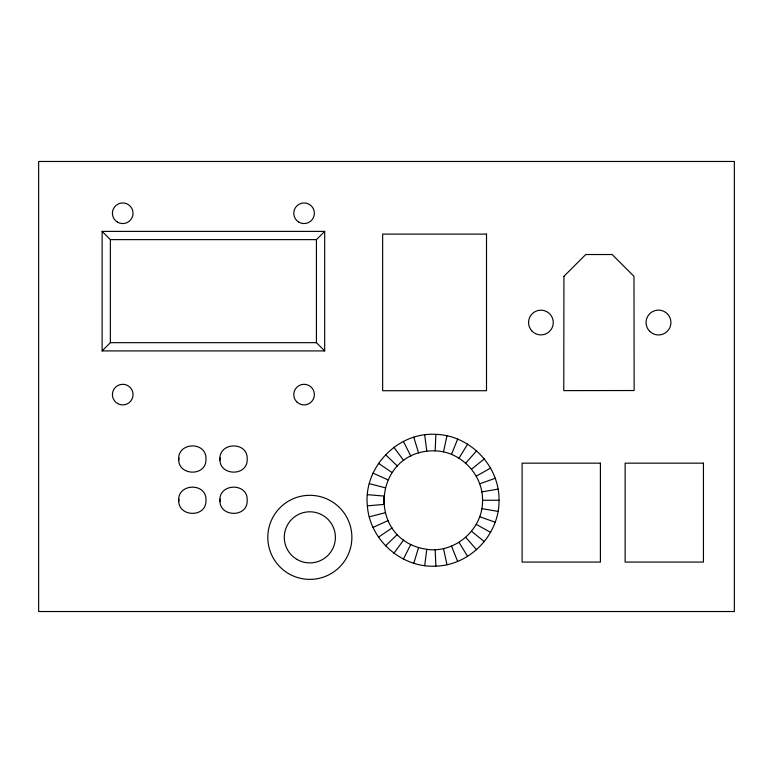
<?xml version="1.0" encoding="UTF-8"?>
<svg xmlns="http://www.w3.org/2000/svg" width="773" height="773" viewBox="0 0 773 773"><rect width="100%" height="100%" fill="white"/><g stroke="black" fill="none" stroke-linecap="round" stroke-linejoin="round"><path stroke-width="1.16" d="M178.824 457.887C176.563 475.994 206.7 477.328 205.985 459.036C206.7 440.765 176.553 442.05 178.824 460.186M178.824 499.097C176.563 517.205 206.7 518.548 205.985 500.257C206.7 481.985 176.553 483.26 178.824 501.406M220.044 457.887C217.773 475.994 247.911 477.328 247.196 459.036C247.92 440.765 217.773 442.05 220.044 460.186M220.044 499.097C217.773 517.205 247.911 518.548 247.196 500.257C247.92 481.985 217.773 483.26 220.044 501.406M435.17 450.843C372.702 449.335 364.875 540.269 426.793 549.313C455.249 553.623 483.193 529.032 482.526 500.257C482.941 474.574 460.843 451.519 435.17 450.843L435.875 434.368C397.573 431.856 363.233 467.694 367.368 505.842C369.726 540.008 401.689 568.136 435.875 566.136C470.1 565.227 499.561 534.491 499.02 500.257C499.561 466.013 470.1 435.276 435.875 434.368M424.696 565.662L426.793 549.313M443.489 451.905L446.968 435.788M413.758 563.304L418.589 547.545M451.509 454.36L457.664 439.064M403.38 559.13L410.811 544.414M459.007 458.138L467.646 444.098M393.863 553.275L403.661 540.018M465.752 463.124L476.641 450.746M102.123 350.913L110.365 342.671L316.437 342.671L324.679 350.913L324.679 231.388L102.123 231.388L102.123 350.913L324.679 350.913M102.123 231.388L110.365 239.63L316.437 239.63L324.679 231.388M385.466 545.883L397.37 534.472M471.549 469.182L484.381 458.824M378.441 537.177L392.095 527.949M476.245 476.129L490.642 468.09M372.982 527.418L388.007 520.625M479.704 483.772L495.251 478.284M369.252 516.866L385.215 512.712M481.821 491.889L498.063 489.106M367.368 505.842L383.795 504.45L383.795 496.053L367.368 494.662M482.526 500.257L499.02 500.257M481.821 508.615L498.063 511.397M369.252 483.637L385.215 487.792M479.704 516.731L495.251 522.219M372.982 473.086L388.007 479.878M476.245 524.374L490.642 532.413M378.441 463.327L392.095 472.554M471.549 531.322L484.381 541.68M385.466 454.621L397.37 466.032M465.752 537.38L476.641 549.758M393.863 447.238L403.661 460.486M459.007 542.366L467.646 556.405M403.38 441.373L410.811 456.089M451.509 546.144L457.664 561.44M413.758 437.199L418.589 452.959M443.489 548.598L446.968 564.715M424.696 434.841L426.793 451.19M435.17 549.661L435.875 566.136M316.437 239.63L316.437 342.671M110.365 239.63L110.365 342.671M563.923 276.338L563.778 390.626L634.14 390.529L633.986 276.338L612.168 254.53L585.731 254.53L563.923 276.338M734.35 161.47L38.65 161.47L38.65 611.53L734.35 611.53L734.35 161.47M486.507 234.103L382.645 234.103L382.645 390.713L486.507 390.713L486.507 234.103M600.399 463.162L522.094 463.162L522.094 562.077L600.399 562.077L600.399 463.162M703.44 463.162L625.135 463.162L625.135 562.077L703.44 562.077L703.44 463.162M288.59 573.614A42.042 42.042 0 0 0 351.879 537.612A42.042 42.042 0 0 0 289.054 500.807A42.042 42.042 0 0 0 288.59 573.614M297.064 559.478A25.557 25.557 0 0 0 335.395 537.341A25.557 25.557 0 0 0 297.064 515.214A25.557 25.557 0 0 0 297.064 559.478M532.172 331.279A12.368 12.368 0 0 0 552.859 325.733A12.368 12.368 0 0 0 537.718 310.591A12.368 12.368 0 0 0 532.172 331.279M649.707 331.317A12.416 12.416 0 0 0 670.481 325.752A12.416 12.416 0 0 0 655.272 310.533A12.416 12.416 0 0 0 649.707 331.317M117.573 222.18A10.3 10.3 0 0 0 133.033 213.251A10.3 10.3 0 0 0 117.573 204.333A10.3 10.3 0 0 0 117.573 222.18M298.919 222.18A10.3 10.3 0 0 0 314.379 213.251A10.3 10.3 0 0 0 298.919 204.333A10.3 10.3 0 0 0 298.919 222.18M117.573 403.525A10.3 10.3 0 0 0 133.033 394.597A10.3 10.3 0 0 0 117.573 385.679A10.3 10.3 0 0 0 117.573 403.525M296.784 401.883A10.3 10.3 0 0 0 314.022 397.264A10.3 10.3 0 0 0 301.402 384.645A10.3 10.3 0 0 0 296.784 401.883"/></g></svg>
